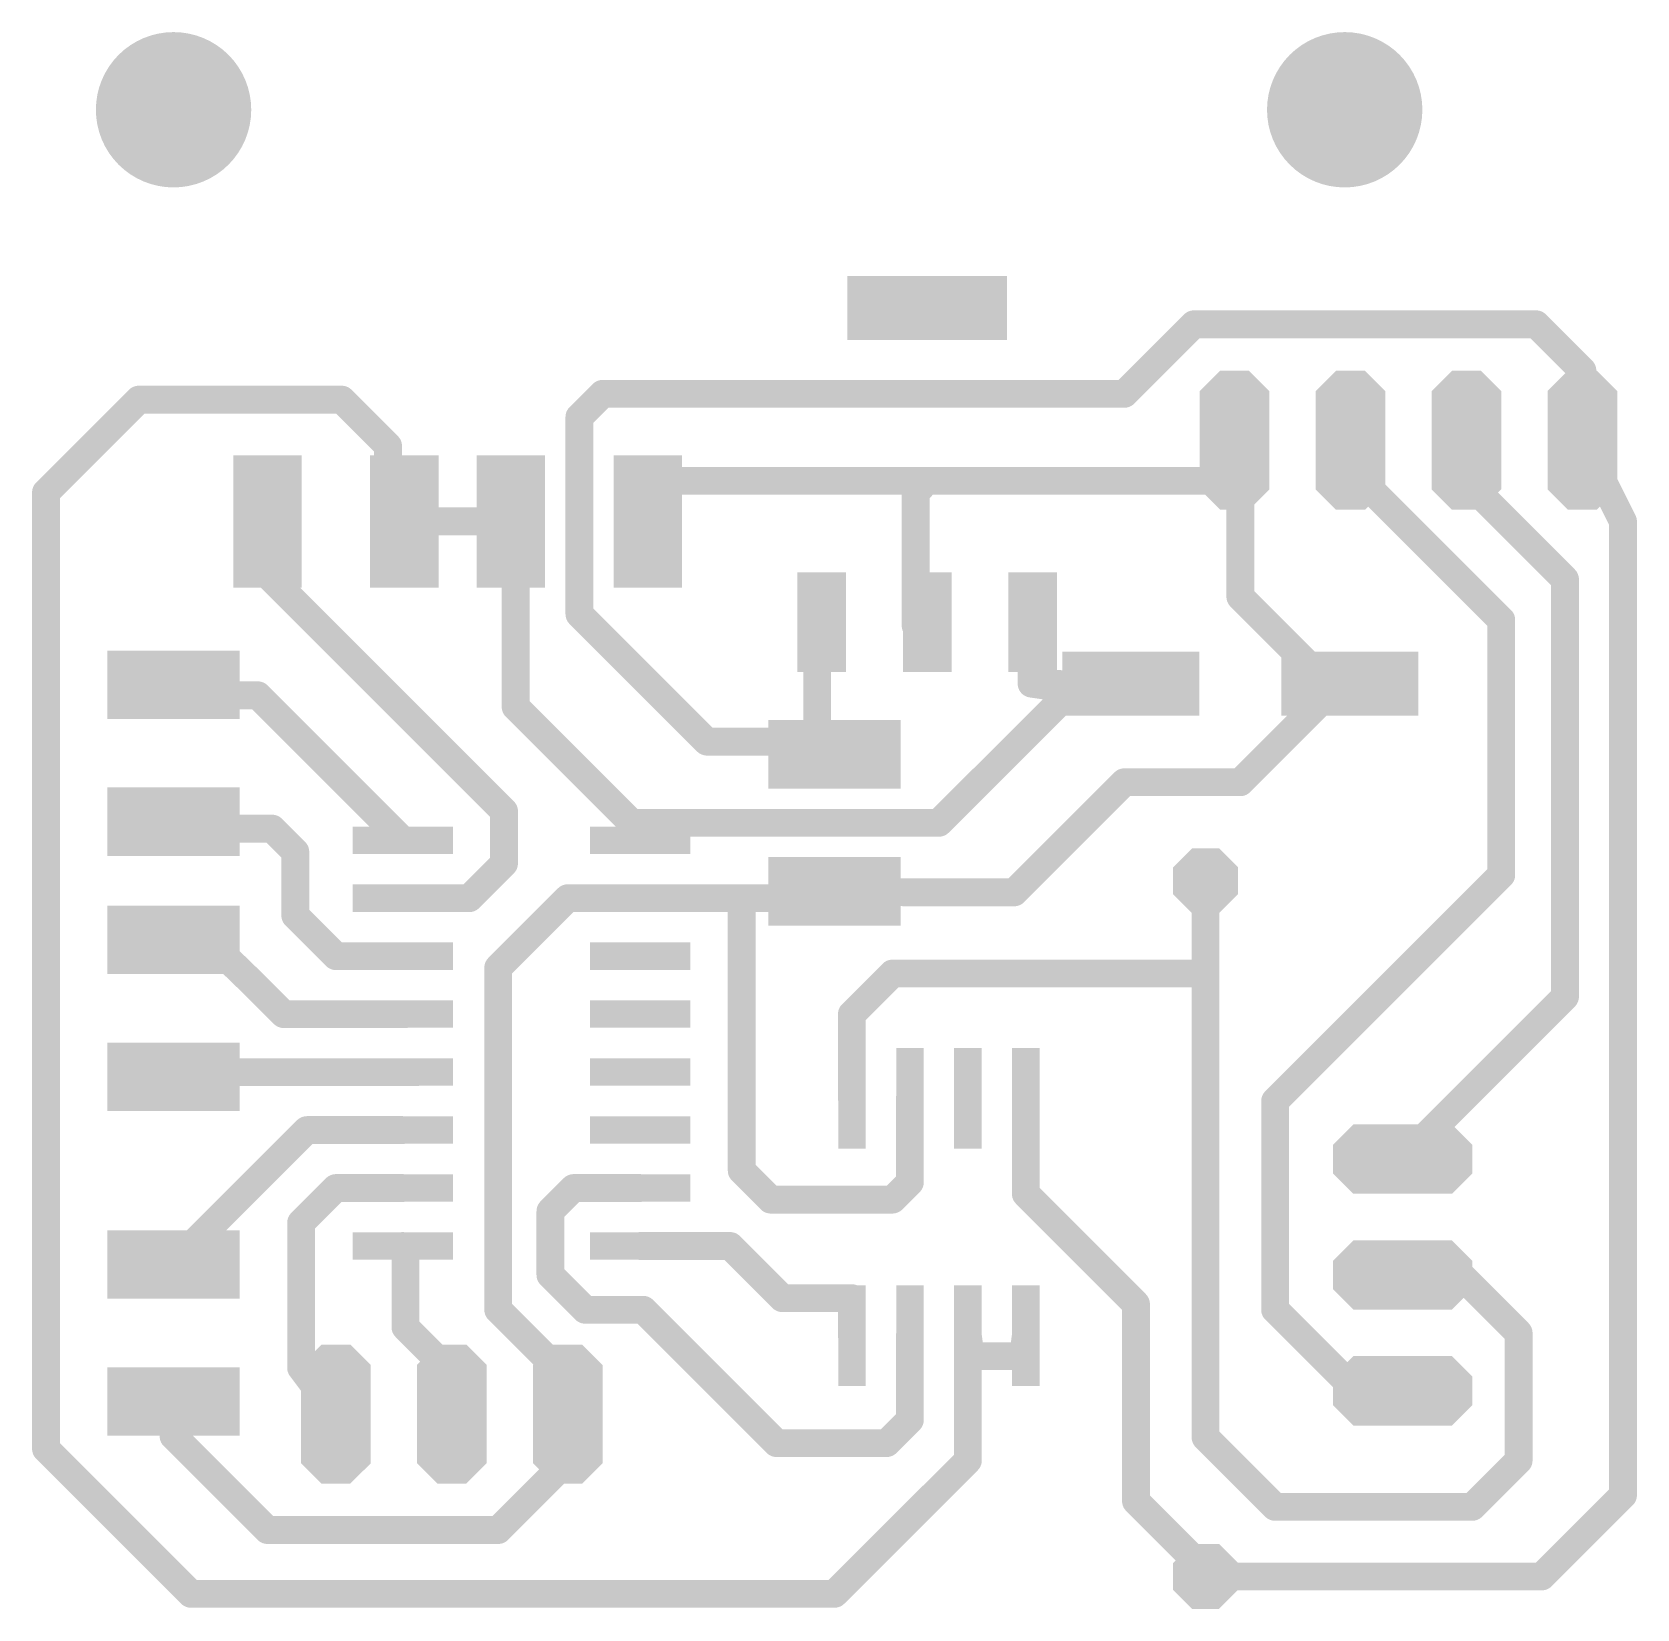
# Model space of a CAD drawing. Extents: x 1.5 to 36.6, y 0.7 to 35.2.
import ezdxf

# ---------------------------------------------------------------- set-up
doc = ezdxf.new("R2010")
doc.units = 0
doc.layers.add('1', color=4, linetype='CONTINUOUS')
doc.layers.add('17', color=92, linetype='CONTINUOUS')

# ---------------------------------------------------------------- blocks, each defined once
blk = doc.blocks.new('RECT')
blk.add_solid([(-0.5, -0.5), (0.5, -0.5), (-0.5, 0.5), (0.5, 0.5)])
blk = doc.blocks.new('LONGP100')
at = {"const_width": 0.5}
blk.add_lwpolyline([(-0.75, -0.1036), (-0.75, 0.1036), (-0.6036, 0.25), (0.6036, 0.25), (0.75, 0.1036), (0.75, -0.1036), (0.6036, -0.25), (-0.6036, -0.25), (-0.75, -0.1036), (-0.75, 0.1036)], dxfattribs=at)
blk = doc.blocks.new('OCTAGONP')
at = {"const_width": 0.5}
blk.add_lwpolyline([(-0.25, -0.1036), (-0.25, 0.1036), (-0.1036, 0.25), (0.1036, 0.25), (0.25, 0.1036), (0.25, -0.1036), (0.1036, -0.25), (-0.1036, -0.25), (-0.25, -0.1036), (-0.25, 0.1036)], dxfattribs=at)

msp = doc.modelspace()

# ---------------------------------------------------------------- linework, layer by layer
at = {"layer": '1', "const_width": 0.6096}
for points in [[(26.924, 28.829), (25.4, 27.305)], [(34.417, 28.829), (26.924, 28.829)], [(35.433, 27.813), (34.417, 28.829)], [(35.433, 26.289), (35.433, 27.813)], [(1.778, 25.146), (3.81, 27.178)], [(3.81, 27.178), (8.255, 27.178)], [(8.255, 27.178), (9.271, 26.162)], [(13.97, 27.305), (13.462, 26.797)], [(25.4, 27.305), (13.97, 27.305)], [(13.462, 26.797), (13.462, 22.479)], [(9.271, 26.162), (9.271, 24.638)], [(27.94, 25.019), (27.813, 26.289)], [(30.226, 25.781), (30.353, 26.289)], [(32.766, 25.527), (32.893, 26.289)], [(36.322, 24.511), (35.433, 26.289)], [(33.655, 22.352), (30.226, 25.781)], [(15.216, 25.4), (14.962, 24.511)], [(20.828, 25.4), (15.216, 25.4)], [(20.828, 25.4), (20.955, 25.273)], [(20.828, 25.4), (20.828, 22.5554)], [(28.067, 25.4), (20.828, 25.4)], [(27.94, 25.019), (28.067, 25.4)], [(35.052, 23.241), (32.766, 25.527)], [(1.778, 4.191), (1.778, 25.146)], [(20.955, 25.273), (20.828, 25.146)], [(20.828, 25.146), (20.828, 22.225)], [(27.94, 22.86), (27.94, 25.019)], [(6.35, 24.511), (6.628, 24.511)], [(6.35, 23.622), (6.35, 24.511)], [(9.271, 24.638), (9.398, 24.511)], [(9.398, 24.511), (11.962, 24.511)], [(9.398, 24.511), (9.628, 24.511)], [(9.398, 24.511), (12.065, 24.511)], [(11.962, 24.511), (12.065, 24.408)], [(12.065, 24.511), (12.065, 20.447)], [(12.065, 20.447), (12.065, 24.408)], [(36.322, 3.175), (36.322, 24.511)], [(11.811, 18.161), (6.35, 23.622)], [(35.052, 14.097), (35.052, 23.241)], [(20.828, 22.5554), (21.0822, 22.3012)], [(29.972, 20.828), (27.94, 22.86)], [(13.462, 22.479), (16.256, 19.685)], [(18.669, 21.6918), (18.7708, 22.3016)], [(20.828, 22.225), (21.006, 22.225)], [(20.828, 22.225), (21.209, 22.098)], [(21.0822, 22.3012), (21.006, 22.225)], [(23.368, 22.2752), (23.3936, 22.3008)], [(23.368, 20.955), (23.368, 22.2752)], [(33.655, 16.764), (33.655, 22.352)], [(18.669, 19.304), (18.669, 21.6918)], [(30.226, 21.082), (30.226, 21.209)], [(4.572, 20.931), (4.572, 20.701)], [(23.368, 20.955), (25.146, 20.931)], [(25.146, 20.701), (23.368, 20.955)], [(24.384, 20.955), (25.54, 20.955)], [(24.892, 20.701), (24.384, 20.955)], [(27.94, 18.796), (29.972, 20.828)], [(30.226, 21.082), (29.972, 20.955)], [(30.099, 20.955), (29.972, 20.955)], [(29.972, 20.955), (29.972, 20.828)], [(29.972, 20.828), (30.099, 20.955)], [(30.099, 20.955), (30.226, 21.082)], [(30.099, 20.955), (30.34, 20.955)], [(4.572, 20.701), (6.417, 20.701)], [(6.417, 20.701), (9.592, 17.526)], [(12.065, 20.447), (14.732, 17.78)], [(21.336, 17.907), (24.13, 20.701)], [(24.13, 20.701), (24.892, 20.701)], [(25.146, 20.701), (24.892, 20.701)], [(25.4, 20.701), (25.146, 20.701)], [(18.693, 19.812), (18.669, 19.304)], [(19.05, 19.407), (18.693, 19.812)], [(16.256, 19.685), (19.05, 19.685)], [(19.05, 19.685), (19.05, 19.407)], [(19.05, 19.407), (19.28, 19.685)], [(19.05, 19.685), (19.28, 19.685)], [(22.987, 16.383), (25.4, 18.796)], [(25.4, 18.796), (27.94, 18.796)], [(11.811, 17.018), (11.811, 18.161)], [(4.572, 17.931), (4.699, 17.804)], [(4.699, 17.804), (4.699, 17.78)], [(4.699, 17.78), (6.731, 17.78)], [(6.731, 17.78), (7.239, 17.272)], [(14.732, 17.78), (14.732, 17.907)], [(14.732, 17.907), (21.336, 17.907)], [(14.732, 17.78), (14.732, 17.586)], [(14.732, 17.586), (14.792, 17.526)], [(7.239, 17.272), (7.239, 15.875)], [(11.049, 16.256), (11.811, 17.018)], [(18.034, 16.256), (18.669, 16.637)], [(18.669, 16.637), (18.796, 16.637)], [(18.796, 16.637), (19.05, 16.407)], [(27.178, 14.605), (27.178, 16.637)], [(28.702, 11.811), (33.655, 16.764)], [(9.592, 16.256), (11.049, 16.256)], [(11.684, 14.732), (13.208, 16.256)], [(13.208, 16.256), (14.605, 16.256)], [(14.605, 16.256), (14.478, 16.256)], [(14.605, 16.256), (14.792, 16.256)], [(14.792, 16.256), (17.018, 16.256)], [(17.018, 16.256), (17.018, 10.287)], [(17.018, 16.256), (17.145, 16.256)], [(17.018, 16.256), (18.034, 16.256)], [(19.05, 16.407), (20.804, 16.383)], [(20.804, 16.383), (20.574, 16.383)], [(20.804, 16.383), (22.987, 16.383)], [(7.239, 15.875), (8.128, 14.986)], [(4.572, 15.343), (5.564, 15.113)], [(5.564, 15.113), (6.35, 14.351)], [(8.128, 14.986), (9.592, 14.986)], [(11.684, 7.239), (11.684, 14.732)], [(19.431, 13.716), (20.32, 14.605)], [(20.32, 14.605), (27.178, 14.605)], [(27.178, 14.605), (27.178, 4.445)], [(6.35, 14.351), (6.985, 13.716)], [(31.496, 10.541), (35.052, 14.097)], [(6.985, 13.716), (9.592, 13.716)], [(9.592, 13.716), (9.652, 13.716)], [(19.431, 11.871), (19.431, 13.716)], [(4.572, 12.343), (5.437, 12.446)], [(5.437, 12.446), (9.592, 12.446)], [(9.592, 12.446), (9.906, 12.446)], [(20.701, 10.033), (20.701, 11.871)], [(23.241, 9.779), (23.241, 11.871)], [(28.702, 7.239), (28.702, 11.811)], [(4.826, 8.509), (7.493, 11.176)], [(7.493, 11.176), (9.592, 11.176)], [(17.018, 10.287), (17.653, 9.652)], [(7.366, 9.144), (8.128, 9.906)], [(8.128, 9.906), (9.592, 9.906)], [(12.827, 9.398), (13.335, 9.906)], [(13.335, 9.906), (14.792, 9.906)], [(20.32, 9.652), (20.701, 10.033)], [(17.653, 9.652), (20.32, 9.652)], [(25.654, 7.366), (23.241, 9.779)], [(12.827, 8.001), (12.827, 9.398)], [(7.366, 5.969), (7.366, 9.144)], [(4.445, 8.382), (4.826, 8.509)], [(9.652, 8.442), (9.592, 8.636)], [(9.652, 8.442), (9.652, 8.509)], [(14.792, 8.636), (16.764, 8.636)], [(16.764, 8.636), (17.907, 7.493)], [(4.445, 8.358), (4.445, 8.382)], [(4.572, 8.231), (4.445, 8.358)], [(9.652, 6.858), (9.652, 8.442)], [(32.258, 8.255), (31.496, 8.001)], [(32.512, 8.255), (32.258, 8.255)], [(34.036, 6.731), (32.512, 8.255)], [(13.589, 7.239), (12.827, 8.001)], [(17.907, 7.493), (19.431, 7.493)], [(19.431, 7.493), (19.431, 6.671)], [(12.954, 5.969), (11.684, 7.239)], [(14.859, 7.239), (13.589, 7.239)], [(17.78, 4.318), (14.859, 7.239)], [(19.431, 6.671), (19.431, 7.366)], [(25.654, 3.048), (25.654, 7.366)], [(28.702, 7.239), (30.48, 5.461)], [(9.652, 6.858), (10.668, 5.842)], [(34.036, 3.937), (34.036, 6.731)], [(20.701, 4.826), (20.701, 6.671)], [(21.971, 3.937), (21.971, 6.671)], [(21.971, 6.671), (22.031, 6.223)], [(23.181, 6.223), (23.241, 6.671)], [(22.031, 6.223), (23.181, 6.223)], [(7.366, 5.969), (8.128, 4.953)], [(10.668, 5.842), (10.668, 4.953)], [(12.954, 5.207), (12.954, 5.969)], [(4.572, 5.231), (4.572, 5.461)], [(30.48, 5.461), (31.496, 5.461)], [(4.572, 4.469), (4.572, 5.231)], [(13.208, 4.953), (12.954, 5.207)], [(13.335, 4.318), (13.208, 4.953)], [(20.193, 4.318), (20.701, 4.826)], [(4.572, 4.469), (6.628, 2.413)], [(13.335, 4.064), (13.335, 4.318)], [(17.78, 4.318), (20.193, 4.318)], [(27.178, 4.445), (28.702, 2.921)], [(4.953, 1.016), (1.778, 4.191)], [(11.684, 2.413), (13.335, 4.064)], [(19.05, 1.016), (21.971, 3.937)], [(33.02, 2.921), (34.036, 3.937)], [(27.432, 1.27), (25.654, 3.048)], [(28.702, 2.921), (33.02, 2.921)], [(34.544, 1.397), (36.322, 3.175)], [(6.628, 2.413), (11.684, 2.413)], [(27.178, 1.397), (27.686, 1.397)], [(27.686, 1.397), (27.432, 1.27)], [(27.686, 1.397), (34.544, 1.397)], [(4.953, 1.016), (19.05, 1.016)]]:
    msp.add_lwpolyline(points, dxfattribs=at)
at = {"layer": '1', "const_width": 0.3048}
for points in [[(26.924, 28.9814, 1), (26.924, 28.6766)], [(27.0318, 28.7212, 1), (26.8162, 28.9368)], [(34.5248, 28.9368, 1), (34.3092, 28.7212)], [(34.417, 28.6766, 1), (34.417, 28.9814)], [(35.5854, 27.813, 1), (35.2806, 27.813)], [(35.3252, 27.7052, 1), (35.5408, 27.9208)], [(3.81, 27.3304, 1), (3.81, 27.0256)], [(3.9178, 27.0702, 1), (3.7022, 27.2858)], [(8.3628, 27.2858, 1), (8.1472, 27.0702)], [(8.255, 27.0256, 1), (8.255, 27.3304)], [(13.97, 27.4574, 1), (13.97, 27.1526)], [(14.0778, 27.1972, 1), (13.8622, 27.4128)], [(25.2922, 27.4128, 1), (25.5078, 27.1972)], [(25.4, 27.1526, 1), (25.4, 27.4574)], [(13.6144, 26.797, 1), (13.3096, 26.797)], [(13.3542, 26.9048, 1), (13.5698, 26.6892)], [(9.4234, 26.162, 1), (9.1186, 26.162)], [(9.1632, 26.0542, 1), (9.3788, 26.2698)], [(27.9646, 26.3042, 1), (27.6614, 26.2738)], [(30.5008, 26.252, 1), (30.2052, 26.326)], [(33.0433, 26.2639, 1), (32.7427, 26.3141)], [(35.5693, 26.3572, 1), (35.2967, 26.2208)], [(35.2806, 26.289, 1), (35.5854, 26.289)], [(30.3338, 25.8888, 1), (30.1182, 25.6732)], [(15.216, 25.5524, 1), (15.216, 25.2476)], [(15.3625, 25.3581, 1), (15.0695, 25.4419)], [(20.9358, 25.5078, 1), (20.7202, 25.2922)], [(20.9804, 25.4, 1), (20.6756, 25.4)], [(20.828, 25.5524, 1), (20.828, 25.2476)], [(20.828, 25.2476, 1), (20.828, 25.5524)], [(28.2116, 25.3518, 1), (27.9224, 25.4482)], [(28.067, 25.2476, 1), (28.067, 25.5524)], [(30.0782, 25.818, 1), (30.3738, 25.744)], [(32.8738, 25.6348, 1), (32.6582, 25.4192)], [(32.6157, 25.5521, 1), (32.9163, 25.5019)], [(1.6702, 25.2538, 1), (1.8858, 25.0382)], [(1.9304, 25.146, 1), (1.6256, 25.146)], [(20.7202, 25.2538, 1), (20.9358, 25.0382)], [(20.9804, 25.146, 1), (20.6756, 25.146)], [(21.0628, 25.1652, 1), (20.8472, 25.3808)], [(20.8472, 25.1652, 1), (21.0628, 25.3808)], [(28.0924, 25.019, 1), (27.7876, 25.019)], [(27.7954, 25.0672, 1), (28.0846, 24.9708)], [(27.7884, 25.0038, 1), (28.0916, 25.0342)], [(6.35, 24.6634, 1), (6.35, 24.3586)], [(6.5024, 24.511, 1), (6.1976, 24.511)], [(6.628, 24.3586, 1), (6.628, 24.6634)], [(9.3788, 24.7458, 1), (9.1632, 24.5302)], [(9.1186, 24.638, 1), (9.4234, 24.638)], [(9.398, 24.6634, 1), (9.398, 24.3586)], [(9.398, 24.6634, 1), (9.398, 24.3586)], [(9.398, 24.6634, 1), (9.398, 24.3586)], [(9.2902, 24.4032, 1), (9.5058, 24.6188)], [(9.628, 24.3586, 1), (9.628, 24.6634)], [(12.0698, 24.6188, 1), (11.8542, 24.4032)], [(12.2174, 24.511, 1), (11.9126, 24.511)], [(12.2174, 24.408, 1), (11.9126, 24.408)], [(11.9572, 24.3002, 1), (12.1728, 24.5158)], [(11.962, 24.3586, 1), (11.962, 24.6634)], [(12.065, 24.3586, 1), (12.065, 24.6634)], [(14.8155, 24.5529, 1), (15.1085, 24.4691)], [(36.4744, 24.511, 1), (36.1696, 24.511)], [(36.1857, 24.4428, 1), (36.4583, 24.5792)], [(6.4578, 23.7298, 1), (6.2422, 23.5142)], [(6.1976, 23.622, 1), (6.5024, 23.622)], [(35.2044, 23.241, 1), (34.8996, 23.241)], [(34.9442, 23.1332, 1), (35.1598, 23.3488)], [(20.9358, 22.6632, 1), (20.7202, 22.4476)], [(28.0478, 22.9678, 1), (27.8322, 22.7522)], [(27.7876, 22.86, 1), (28.0924, 22.86)], [(13.5698, 22.5868, 1), (13.3542, 22.3712)], [(13.3096, 22.479, 1), (13.6144, 22.479)], [(18.9211, 22.2765, 1), (18.6205, 22.3267)], [(20.6756, 22.5554, 1), (20.9804, 22.5554)], [(20.828, 22.3774, 1), (20.828, 22.0726)], [(20.8762, 22.3696, 1), (20.7798, 22.0804)], [(21.19, 22.1934, 1), (20.9744, 22.409)], [(20.9744, 22.1934, 1), (21.19, 22.409)], [(21.006, 22.0726, 1), (21.006, 22.3774)], [(23.2602, 22.383, 1), (23.4758, 22.1674)], [(23.5204, 22.2752, 1), (23.2156, 22.2752)], [(23.5014, 22.193, 1), (23.2858, 22.4086)], [(33.8074, 22.352, 1), (33.5026, 22.352)], [(33.5472, 22.2442, 1), (33.7628, 22.4598)], [(20.6756, 22.225, 1), (20.9804, 22.225)], [(20.8982, 22.3328, 1), (21.1138, 22.1172)], [(21.1608, 21.9534, 1), (21.2572, 22.2426)], [(18.8214, 21.6918, 1), (18.5166, 21.6918)], [(18.5187, 21.7169, 1), (18.8193, 21.6667)], [(30.3784, 21.209, 1), (30.0736, 21.209)], [(4.7244, 20.931, 1), (4.4196, 20.931)], [(23.3701, 21.1074, 1), (23.3659, 20.8026)], [(23.3896, 21.1059, 1), (23.3464, 20.8041)], [(23.2156, 20.955, 1), (23.5204, 20.955)], [(24.384, 21.1074, 1), (24.384, 20.8026)], [(24.4522, 21.0913, 1), (24.3158, 20.8187)], [(25.1439, 20.7786, 1), (25.1481, 21.0834)], [(25.54, 20.8026, 1), (25.54, 21.1074)], [(29.972, 21.1074, 1), (29.972, 20.8026)], [(30.1244, 20.955, 1), (29.8196, 20.955)], [(29.9038, 21.0913, 1), (30.0402, 20.8187)], [(30.0798, 20.7202, 1), (29.8642, 20.9358)], [(29.9912, 21.0628, 1), (30.2068, 20.8472)], [(30.099, 21.1074, 1), (30.099, 20.8026)], [(30.2068, 20.8472, 1), (29.9912, 21.0628)], [(30.0736, 21.082, 1), (30.3784, 21.082)], [(30.099, 20.8026, 1), (30.099, 21.1074)], [(30.3338, 20.9742, 1), (30.1182, 21.1898)], [(30.2942, 20.9457, 1), (30.1578, 21.2183)], [(30.34, 20.8026, 1), (30.34, 21.1074)], [(4.572, 20.8534, 1), (4.572, 20.5486)], [(4.4196, 20.701, 1), (4.7244, 20.701)], [(6.5248, 20.8088, 1), (6.3092, 20.5932)], [(6.417, 20.5486, 1), (6.417, 20.8534)], [(12.1728, 20.5548, 1), (11.9572, 20.3392)], [(24.13, 20.8534, 1), (24.13, 20.5486)], [(24.2378, 20.5932, 1), (24.0222, 20.8088)], [(24.892, 20.8534, 1), (24.892, 20.5486)], [(24.8238, 20.5647, 1), (24.9602, 20.8373)], [(24.892, 20.5486, 1), (24.892, 20.8534)], [(25.146, 20.8534, 1), (25.146, 20.5486)], [(25.1244, 20.5501, 1), (25.1676, 20.8519)], [(25.146, 20.5486, 1), (25.146, 20.8534)], [(25.4, 20.5486, 1), (25.4, 20.8534)], [(29.8642, 20.9358, 1), (30.0798, 20.7202)], [(29.8196, 20.828, 1), (30.1244, 20.828)], [(29.8642, 20.7202, 1), (30.0798, 20.9358)], [(11.9126, 20.447, 1), (12.2174, 20.447)], [(11.9126, 20.447, 1), (12.2174, 20.447)], [(18.8073, 19.9128, 1), (18.5787, 19.7112)], [(18.8452, 19.8048, 1), (18.5408, 19.8192)], [(16.256, 19.8374, 1), (16.256, 19.5326)], [(16.1482, 19.5772, 1), (16.3638, 19.7928)], [(19.2024, 19.685, 1), (18.8976, 19.685)], [(19.05, 19.8374, 1), (19.05, 19.5326)], [(19.05, 19.5326, 1), (19.05, 19.8374)], [(19.3974, 19.5879, 1), (19.1626, 19.7821)], [(19.28, 19.5326, 1), (19.28, 19.8374)], [(18.5168, 19.3112, 1), (18.8212, 19.2968)], [(18.5166, 19.304, 1), (18.8214, 19.304)], [(18.9326, 19.5041, 1), (19.1674, 19.3099)], [(18.8976, 19.407, 1), (19.2024, 19.407)], [(18.9357, 19.3062, 1), (19.1643, 19.5078)], [(25.4, 18.9484, 1), (25.4, 18.6436)], [(25.5078, 18.6882, 1), (25.2922, 18.9038)], [(27.8322, 18.9038, 1), (28.0478, 18.6882)], [(27.94, 18.6436, 1), (27.94, 18.9484)], [(11.9634, 18.161, 1), (11.6586, 18.161)], [(11.7032, 18.0532, 1), (11.9188, 18.2688)], [(4.6798, 18.0388, 1), (4.4642, 17.8232)], [(4.8514, 17.804, 1), (4.5466, 17.804)], [(4.699, 17.9324, 1), (4.699, 17.6276)], [(4.5466, 17.78, 1), (4.8514, 17.78)], [(4.5912, 17.6962, 1), (4.8068, 17.9118)], [(6.8388, 17.8878, 1), (6.6232, 17.6722)], [(6.731, 17.6276, 1), (6.731, 17.9324)], [(14.8844, 17.907, 1), (14.5796, 17.907)], [(14.732, 18.0594, 1), (14.732, 17.7546)], [(14.8844, 17.78, 1), (14.5796, 17.78)], [(14.5796, 17.78, 1), (14.8844, 17.78)], [(14.6242, 17.6722, 1), (14.8398, 17.8878)], [(21.2282, 18.0148, 1), (21.4438, 17.7992)], [(21.336, 17.7546, 1), (21.336, 18.0594)], [(9.4842, 17.4182, 1), (9.6998, 17.6338)], [(14.8398, 17.6938, 1), (14.6242, 17.4782)], [(14.5796, 17.586, 1), (14.8844, 17.586)], [(14.6842, 17.4182, 1), (14.8998, 17.6338)], [(7.3914, 17.272, 1), (7.0866, 17.272)], [(7.1312, 17.1642, 1), (7.3468, 17.3798)], [(11.9188, 16.9102, 1), (11.7032, 17.1258)], [(11.6586, 17.018, 1), (11.9634, 17.018)], [(18.669, 16.7894, 1), (18.669, 16.4846)], [(18.7474, 16.5063, 1), (18.5906, 16.7677)], [(18.8983, 16.75, 1), (18.6937, 16.524)], [(18.796, 16.4846, 1), (18.796, 16.7894)], [(27.3304, 16.637, 1), (27.0256, 16.637)], [(33.5026, 16.764, 1), (33.8074, 16.764)], [(33.7628, 16.6562, 1), (33.5472, 16.8718)], [(9.592, 16.4084, 1), (9.592, 16.1036)], [(11.049, 16.1036, 1), (11.049, 16.4084)], [(13.208, 16.4084, 1), (13.208, 16.1036)], [(13.3158, 16.1482, 1), (13.1002, 16.3638)], [(14.478, 16.4084, 1), (14.478, 16.1036)], [(14.605, 16.4084, 1), (14.605, 16.1036)], [(14.605, 16.1036, 1), (14.605, 16.4084)], [(14.605, 16.1036, 1), (14.605, 16.4084)], [(14.792, 16.4084, 1), (14.792, 16.1036)], [(14.792, 16.1036, 1), (14.792, 16.4084)], [(17.1704, 16.256, 1), (16.8656, 16.256)], [(17.018, 16.4084, 1), (17.018, 16.1036)], [(17.018, 16.4084, 1), (17.018, 16.1036)], [(17.018, 16.1036, 1), (17.018, 16.4084)], [(17.145, 16.1036, 1), (17.145, 16.4084)], [(17.9556, 16.3867, 1), (18.1124, 16.1253)], [(18.034, 16.1036, 1), (18.034, 16.4084)], [(19.0521, 16.5594, 1), (19.0479, 16.2546)], [(18.9477, 16.294, 1), (19.1523, 16.52)], [(20.574, 16.5354, 1), (20.574, 16.2306)], [(20.804, 16.5354, 1), (20.804, 16.2306)], [(20.8019, 16.2306, 1), (20.8061, 16.5354)], [(20.804, 16.2306, 1), (20.804, 16.5354)], [(22.8792, 16.4908, 1), (23.0948, 16.2752)], [(22.987, 16.2306, 1), (22.987, 16.5354)], [(7.3468, 15.9828, 1), (7.1312, 15.7672)], [(10.9412, 16.3638, 1), (11.1568, 16.1482)], [(7.0866, 15.875, 1), (7.3914, 15.875)], [(4.6064, 15.4915, 1), (4.5376, 15.1945)], [(5.6701, 15.2224, 1), (5.4579, 15.0036)], [(5.5296, 14.9645, 1), (5.5984, 15.2615)], [(8.128, 15.1384, 1), (8.128, 14.8336)], [(8.0202, 14.8782, 1), (8.2358, 15.0938)], [(9.592, 14.8336, 1), (9.592, 15.1384)], [(11.5762, 14.8398, 1), (11.7918, 14.6242)], [(11.8364, 14.732, 1), (11.5316, 14.732)], [(20.32, 14.7574, 1), (20.32, 14.4526)], [(20.4278, 14.4972, 1), (20.2122, 14.7128)], [(27.3304, 14.605, 1), (27.0256, 14.605)], [(27.178, 14.4526, 1), (27.178, 14.7574)], [(6.4578, 14.4588, 1), (6.2422, 14.2432)], [(6.2439, 14.2416, 1), (6.4561, 14.4604)], [(27.0256, 14.605, 1), (27.3304, 14.605)], [(34.8996, 14.097, 1), (35.2044, 14.097)], [(35.1598, 13.9892, 1), (34.9442, 14.2048)], [(6.985, 13.8684, 1), (6.985, 13.5636)], [(6.8772, 13.6082, 1), (7.0928, 13.8238)], [(9.592, 13.8684, 1), (9.592, 13.5636)], [(9.592, 13.5636, 1), (9.592, 13.8684)], [(9.652, 13.5636, 1), (9.652, 13.8684)], [(19.3232, 13.8238, 1), (19.5388, 13.6082)], [(19.5834, 13.716, 1), (19.2786, 13.716)], [(5.437, 12.5984, 1), (5.437, 12.2936)], [(5.455, 12.2947, 1), (5.419, 12.5973)], [(9.592, 12.5984, 1), (9.592, 12.2936)], [(9.592, 12.2936, 1), (9.592, 12.5984)], [(9.906, 12.2936, 1), (9.906, 12.5984)], [(4.554, 12.4943, 1), (4.59, 12.1917)], [(19.2786, 11.871, 1), (19.5834, 11.871)], [(20.8534, 11.871, 1), (20.5486, 11.871)], [(23.3934, 11.871, 1), (23.0886, 11.871)], [(28.5942, 11.9188, 1), (28.8098, 11.7032)], [(28.8544, 11.811, 1), (28.5496, 11.811)], [(7.493, 11.3284, 1), (7.493, 11.0236)], [(7.6008, 11.0682, 1), (7.3852, 11.2838)], [(9.592, 11.0236, 1), (9.592, 11.3284)], [(17.1258, 10.3948, 1), (16.9102, 10.1792)], [(31.3882, 10.6488, 1), (31.6038, 10.4332)], [(8.128, 10.0584, 1), (8.128, 9.7536)], [(8.2358, 9.7982, 1), (8.0202, 10.0138)], [(9.592, 9.7536, 1), (9.592, 10.0584)], [(13.335, 10.0584, 1), (13.335, 9.7536)], [(13.4428, 9.7982, 1), (13.2272, 10.0138)], [(14.792, 9.7536, 1), (14.792, 10.0584)], [(16.8656, 10.287, 1), (17.1704, 10.287)], [(20.8088, 9.9252, 1), (20.5932, 10.1408)], [(17.653, 9.8044, 1), (17.653, 9.4996)], [(17.5452, 9.5442, 1), (17.7608, 9.7598)], [(20.2122, 9.7598, 1), (20.4278, 9.5442)], [(20.32, 9.4996, 1), (20.32, 9.8044)], [(20.5486, 10.033, 1), (20.8534, 10.033)], [(23.3488, 9.8868, 1), (23.1332, 9.6712)], [(23.0886, 9.779, 1), (23.3934, 9.779)], [(12.7192, 9.5058, 1), (12.9348, 9.2902)], [(12.9794, 9.398, 1), (12.6746, 9.398)], [(7.2582, 9.2518, 1), (7.4738, 9.0362)], [(7.5184, 9.144, 1), (7.2136, 9.144)], [(4.8742, 8.3644, 1), (4.7778, 8.6536)], [(9.7376, 8.681, 1), (9.4464, 8.591)], [(9.8044, 8.509, 1), (9.4996, 8.509)], [(14.792, 8.7884, 1), (14.792, 8.4836)], [(16.8718, 8.7438, 1), (16.6562, 8.5282)], [(16.764, 8.4836, 1), (16.764, 8.7884)], [(4.5528, 8.4658, 1), (4.3372, 8.2502)], [(4.5974, 8.382, 1), (4.2926, 8.382)], [(4.3968, 8.5266, 1), (4.4932, 8.2374)], [(4.2926, 8.358, 1), (4.5974, 8.358)], [(4.4642, 8.1232, 1), (4.6798, 8.3388)], [(4.7182, 8.6168, 1), (4.9338, 8.4012)], [(9.8044, 8.442, 1), (9.4996, 8.442)], [(9.4996, 8.442, 1), (9.8044, 8.442)], [(9.5064, 8.397, 1), (9.7976, 8.487)], [(32.258, 8.4074, 1), (32.258, 8.1026)], [(32.3062, 8.1104, 1), (32.2098, 8.3996)], [(32.6198, 8.3628, 1), (32.4042, 8.1472)], [(32.512, 8.1026, 1), (32.512, 8.4074)], [(12.9348, 8.1088, 1), (12.7192, 7.8932)], [(12.6746, 8.001, 1), (12.9794, 8.001)], [(31.4478, 8.1456, 1), (31.5442, 7.8564)], [(17.907, 7.6454, 1), (17.907, 7.3406)], [(17.7992, 7.3852, 1), (18.0148, 7.6008)], [(19.5834, 7.493, 1), (19.2786, 7.493)], [(19.431, 7.3406, 1), (19.431, 7.6454)], [(11.7918, 7.3468, 1), (11.5762, 7.1312)], [(11.5316, 7.239, 1), (11.8364, 7.239)], [(13.589, 7.3914, 1), (13.589, 7.0866)], [(13.4812, 7.1312, 1), (13.6968, 7.3468)], [(14.9668, 7.3468, 1), (14.7512, 7.1312)], [(14.859, 7.0866, 1), (14.859, 7.3914)], [(19.5834, 7.366, 1), (19.2786, 7.366)], [(25.8064, 7.366, 1), (25.5016, 7.366)], [(25.5462, 7.2582, 1), (25.7618, 7.4738)], [(28.8098, 7.3468, 1), (28.5942, 7.1312)], [(28.5496, 7.239, 1), (28.8544, 7.239)], [(9.7598, 6.9658, 1), (9.5442, 6.7502)], [(34.1884, 6.731, 1), (33.8836, 6.731)], [(9.4996, 6.858, 1), (9.8044, 6.858)], [(19.2786, 6.671, 1), (19.5834, 6.671)], [(19.2786, 6.671, 1), (19.5834, 6.671)], [(20.8534, 6.671, 1), (20.5486, 6.671)], [(22.1234, 6.671, 1), (21.8186, 6.671)], [(22.1221, 6.6912, 1), (21.8199, 6.6508)], [(23.3921, 6.6508, 1), (23.0899, 6.6912)], [(33.9282, 6.6232, 1), (34.1438, 6.8388)], [(22.031, 6.3754, 1), (22.031, 6.0706)], [(21.8799, 6.2028, 1), (22.1821, 6.2432)], [(23.0299, 6.2432, 1), (23.3321, 6.2028)], [(23.181, 6.0706, 1), (23.181, 6.3754)], [(7.4879, 6.0604, 1), (7.2441, 5.8776)], [(7.2136, 5.969, 1), (7.5184, 5.969)], [(10.8204, 5.842, 1), (10.5156, 5.842)], [(10.5602, 5.7342, 1), (10.7758, 5.9498)], [(13.1064, 5.969, 1), (12.8016, 5.969)], [(12.8462, 5.8612, 1), (13.0618, 6.0768)], [(4.7244, 5.461, 1), (4.4196, 5.461)], [(30.48, 5.6134, 1), (30.48, 5.3086)], [(30.3722, 5.3532, 1), (30.5878, 5.5688)], [(31.496, 5.3086, 1), (31.496, 5.6134)], [(4.7244, 5.231, 1), (4.4196, 5.231)], [(4.4196, 5.231, 1), (4.7244, 5.231)], [(13.0618, 5.3148, 1), (12.8462, 5.0992)], [(12.8016, 5.207, 1), (13.1064, 5.207)], [(8.0061, 4.8616, 1), (8.2499, 5.0444)], [(10.5156, 4.953, 1), (10.8204, 4.953)], [(13.3574, 4.9829, 1), (13.0586, 4.9231)], [(13.1002, 4.8452, 1), (13.3158, 5.0608)], [(20.5486, 4.826, 1), (20.8534, 4.826)], [(20.8088, 4.7182, 1), (20.5932, 4.9338)], [(4.6798, 4.5768, 1), (4.4642, 4.3612)], [(4.4196, 4.469, 1), (4.7244, 4.469)], [(13.4874, 4.318, 1), (13.1826, 4.318)], [(17.78, 4.4704, 1), (17.78, 4.1656)], [(17.6722, 4.2102, 1), (17.8878, 4.4258)], [(20.0852, 4.4258, 1), (20.3008, 4.2102)], [(20.193, 4.1656, 1), (20.193, 4.4704)], [(27.2858, 4.5528, 1), (27.0702, 4.3372)], [(27.0256, 4.445, 1), (27.3304, 4.445)], [(1.8858, 4.2988, 1), (1.6702, 4.0832)], [(1.6256, 4.191, 1), (1.9304, 4.191)], [(13.1856, 4.2881, 1), (13.4844, 4.3479)], [(13.4428, 3.9562, 1), (13.2272, 4.1718)], [(22.0788, 3.8292, 1), (21.8632, 4.0448)], [(34.1438, 3.8292, 1), (33.9282, 4.0448)], [(13.1826, 4.064, 1), (13.4874, 4.064)], [(21.8186, 3.937, 1), (22.1234, 3.937)], [(33.8836, 3.937, 1), (34.1884, 3.937)], [(25.7618, 3.1558, 1), (25.5462, 2.9402)], [(25.5016, 3.048, 1), (25.8064, 3.048)], [(28.702, 3.0734, 1), (28.702, 2.7686)], [(28.5942, 2.8132, 1), (28.8098, 3.0288)], [(32.9122, 3.0288, 1), (33.1278, 2.8132)], [(33.02, 2.7686, 1), (33.02, 3.0734)], [(36.1696, 3.175, 1), (36.4744, 3.175)], [(36.4298, 3.0672, 1), (36.2142, 3.2828)], [(6.628, 2.5654, 1), (6.628, 2.2606)], [(6.5202, 2.3052, 1), (6.7358, 2.5208)], [(11.5762, 2.5208, 1), (11.7918, 2.3052)], [(11.684, 2.2606, 1), (11.684, 2.5654)], [(27.178, 1.5494, 1), (27.178, 1.2446)], [(27.3638, 1.4063, 1), (27.5002, 1.1337)], [(27.3242, 1.1622, 1), (27.5398, 1.3778)], [(27.686, 1.5494, 1), (27.686, 1.2446)], [(27.7542, 1.2607, 1), (27.6178, 1.5333)], [(27.686, 1.2446, 1), (27.686, 1.5494)], [(34.4362, 1.5048, 1), (34.6518, 1.2892)], [(34.544, 1.2446, 1), (34.544, 1.5494)], [(4.953, 1.1684, 1), (4.953, 0.8636)], [(4.8452, 0.9082, 1), (5.0608, 1.1238)], [(18.9422, 1.1238, 1), (19.1578, 0.9082)], [(19.05, 0.8636, 1), (19.05, 1.1684)]]:
    msp.add_lwpolyline(points, format="xyb", dxfattribs=at)
at = {"layer": '29', "const_width": 1.7016}
for points in [[(4.572, 32.6772, 1), (4.572, 34.3788, 1), (4.572, 32.6772)], [(30.226, 32.6772, 1), (30.226, 34.3788, 1), (30.226, 32.6772)]]:
    msp.add_lwpolyline(points, format="xyb", dxfattribs=at)
at = {"layer": '30', "const_width": 1.7016}
for points in [[(4.572, 32.6772, 1), (4.572, 34.3788, 1), (4.572, 32.6772)], [(30.226, 32.6772, 1), (30.226, 34.3788, 1), (30.226, 32.6772)]]:
    msp.add_lwpolyline(points, format="xyb", dxfattribs=at)

# ---------------------------------------------------------------- block references
at = {"layer": '1'}
for p, xscale, yscale in [((21.082, 29.1848), 3.5, 1.4), ((6.628, 24.511), 1.5, 2.9), ((9.628, 24.511), 1.5, 2.9), ((11.962, 24.511), 1.5, 2.9), ((14.962, 24.511), 1.5, 2.9)]:
    msp.add_blockref('RECT', p, dxfattribs=dict(at, xscale=xscale, yscale=yscale))
for p, xscale, yscale, rotation in [((18.7708, 22.3016), 2.1844, 1.0668, 90), ((21.0822, 22.3012), 2.1844, 1.0668, 90), ((23.3936, 22.3008), 2.1844, 1.0668, 90), ((4.572, 20.931), 1.5, 2.9, 270), ((25.54, 20.955), 3, 1.4, 180), ((30.34, 20.955), 3, 1.4, 180), ((19.05, 19.407), 1.5, 2.9, 270), ((4.572, 17.931), 1.5, 2.9, 270), ((9.592, 17.526), 0.6, 2.2, 270), ((14.792, 17.526), 0.6, 2.2, 270), ((19.05, 16.407), 1.5, 2.9, 270), ((9.592, 16.256), 0.6, 2.2, 270), ((14.792, 16.256), 0.6, 2.2, 270), ((4.572, 15.343), 1.5, 2.9, 270), ((9.592, 14.986), 0.6, 2.2, 270), ((14.792, 14.986), 0.6, 2.2, 270), ((9.592, 13.716), 0.6, 2.2, 270), ((14.792, 13.716), 0.6, 2.2, 270), ((4.572, 12.343), 1.5, 2.9, 270), ((9.592, 12.446), 0.6, 2.2, 270), ((14.792, 12.446), 0.6, 2.2, 270), ((19.431, 11.871), 0.6, 2.2, 180), ((20.701, 11.871), 0.6, 2.2, 180), ((21.971, 11.871), 0.6, 2.2, 180), ((23.241, 11.871), 0.6, 2.2, 180), ((9.592, 11.176), 0.6, 2.2, 270), ((14.792, 11.176), 0.6, 2.2, 270), ((9.592, 9.906), 0.6, 2.2, 270), ((14.792, 9.906), 0.6, 2.2, 270), ((4.572, 8.231), 1.5, 2.9, 90), ((9.592, 8.636), 0.6, 2.2, 270), ((14.792, 8.636), 0.6, 2.2, 270), ((19.431, 6.671), 0.6, 2.2, 180), ((20.701, 6.671), 0.6, 2.2, 180), ((21.971, 6.671), 0.6, 2.2, 180), ((23.241, 6.671), 0.6, 2.2, 180), ((4.572, 5.231), 1.5, 2.9, 90)]:
    msp.add_blockref('RECT', p, dxfattribs=dict(at, xscale=xscale, yscale=yscale, rotation=rotation))
at = {"layer": '17'}
for name, p, xscale, yscale, rotation in [('LONGP100', (27.813, 26.289), 1.524, 1.524, 270), ('LONGP100', (30.353, 26.289), 1.524, 1.524, 270), ('LONGP100', (32.893, 26.289), 1.524, 1.524, 270), ('LONGP100', (35.433, 26.289), 1.524, 1.524, 270), ('OCTAGONP', (27.178, 16.637), 1.4224, 1.4224, 270), ('LONGP100', (31.496, 10.541), 1.524, 1.524, 180), ('LONGP100', (31.496, 8.001), 1.524, 1.524, 180), ('LONGP100', (8.128, 4.953), 1.524, 1.524, 90), ('LONGP100', (10.668, 4.953), 1.524, 1.524, 90), ('LONGP100', (13.208, 4.953), 1.524, 1.524, 90), ('LONGP100', (31.496, 5.461), 1.524, 1.524, 180), ('OCTAGONP', (27.178, 1.397), 1.4224, 1.4224, 270)]:
    msp.add_blockref(name, p, dxfattribs=dict(at, xscale=xscale, yscale=yscale, rotation=rotation))

doc.saveas('drawing.dxf')
